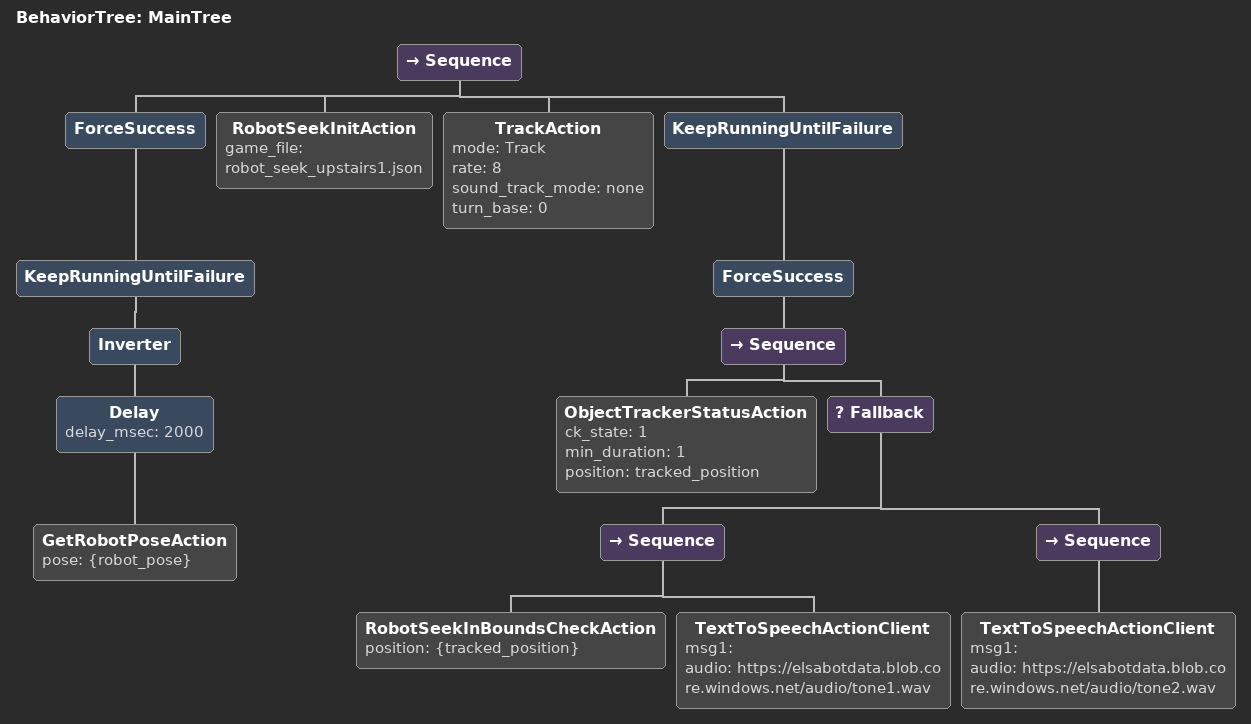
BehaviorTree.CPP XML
<root BTCPP_format="4" main_tree_to_execute="MainTree">
    <BehaviorTree ID="MainTree">
        <Sequence>
            <ForceSuccess>
                <KeepRunningUntilFailure>
                    <Inverter>
                 				<Delay delay_msec="2000">
                          <GetRobotPoseAction pose="{robot_pose}" />
                        </Delay>
                    </Inverter>
                </KeepRunningUntilFailure>
            </ForceSuccess>

            <RobotSeekInitAction game_file="robot_seek_upstairs1.json" />
    				<TrackAction mode="Track" rate="8" sound_track_mode="none" turn_base="0" />
            <KeepRunningUntilFailure>
                <ForceSuccess>
                    <Sequence>
                        <ObjectTrackerStatusAction ck_state="1" min_duration="1" position="tracked_position" />
                        <Fallback>
                          <Sequence>
                            <RobotSeekInBoundsCheckAction position="{tracked_position}"/>
                            <TextToSpeechActionClient msg1="" audio="https://elsabotdata.blob.core.windows.net/audio/tone1.wav"/>
                          </Sequence>
                          <Sequence>
                            <TextToSpeechActionClient msg1="" audio="https://elsabotdata.blob.core.windows.net/audio/tone2.wav"/>
                          </Sequence>
                        </Fallback>
                    </Sequence>
                </ForceSuccess>
            </KeepRunningUntilFailure>
        </Sequence>
    </BehaviorTree>
</root>
